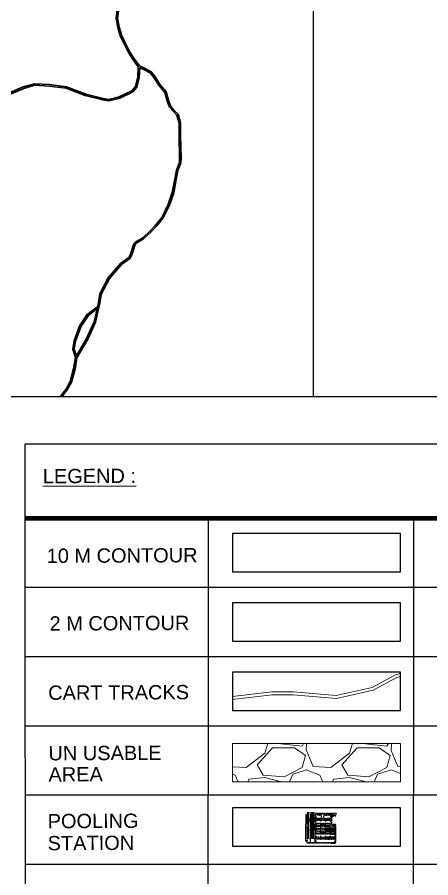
# Model space of a CAD drawing. Header units: metres. Extents: x 222800 to 230200, y 1548340 to 1564214.
# Drawn here: x 228379 to 229247, y 1549691 to 1551496 of the extents above; entities that cross this region are included whole.
import ezdxf

# ---------------------------------------------------------------- set-up
doc = ezdxf.new("R2010")
doc.units = ezdxf.units.M
for name, pattern in [('CENTER', [2, 1.25, -0.25, 0.25, -0.25]), ('HIDDEN', [0.375, 0.25, -0.125]), ('PHANTOM2', [1.25, 0.625, -0.125, 0.125, -0.125, 0.125, -0.125])]:
    doc.linetypes.add(name, pattern=pattern)
for name, color, linetype, lineweight in [('E-LAY-CNTRL', 1, 'CENTER', 0), ('E-LAY-EXIST', 8, 'HIDDEN', 0), ('STREAM', 141, 'Continuous', 0)]:
    doc.layers.add(name, color=color, linetype=linetype, lineweight=lineweight)
for name, color, linetype in [('E-LAY-DIM', 7, 'Continuous'), ('E-LAY-ROAD', 7, 'Continuous'), ('G_CART TRACK', 252, 'Continuous'), ('GRID', 7, 'Continuous'), ('TITLE BOX', 7, 'Continuous')]:
    doc.layers.add(name, color=color, linetype=linetype)
doc.styles.get("Standard").update_dxf_attribs({"font": 'arial.ttf'})

# ---------------------------------------------------------------- blocks, each defined once
blk = doc.blocks.new('TWR_CTG_p')
for p, q in [((-750, 750), (-1750, 1250)), ((1750, 1250), (750, 750)), ((-750, -750), (-1750, -1250)), ((750, -750), (1750, -1250))]:
    blk.add_line(p, q)
for points in [[(-1750, -1250), (1750, -1250), (1750, 1250), (-1750, 1250)], [(-750, -750), (750, -750), (750, 750), (-750, 750)]]:
    blk.add_lwpolyline(points, close=True)
blk = doc.blocks.new('TWR_CTH_p')
for p, q in [((-750, 750), (-1750, 1250)), ((1750, 1250), (750, 750)), ((-750, -750), (-1750, -1250)), ((750, -750), (1750, -1250))]:
    blk.add_line(p, q)
for points in [[(-1750, -1250), (1750, -1250), (1750, 1250), (-1750, 1250)], [(-750, -750), (750, -750), (750, 750), (-750, 750)]]:
    blk.add_lwpolyline(points, close=True)
blk = doc.blocks.new('TWR_CC_p')
for p, q in [((-750, 750), (-1750, 1250)), ((1750, 1250), (750, 750)), ((-750, -750), (-1750, -1250)), ((750, -750), (1750, -1250))]:
    blk.add_line(p, q)
for points in [[(-1750, -1250), (1750, -1250), (1750, 1250), (-1750, 1250)], [(-750, -750), (750, -750), (750, 750), (-750, 750)]]:
    blk.add_lwpolyline(points, close=True)
blk = doc.blocks.new('TWR_CD_p')
for p, q in [((-750, 750), (-1750, 1750)), ((-100, 100), (-750, 750)), ((750, 750), (100, 100)), ((1750, 1750), (750, 750)), ((-1750, -1750), (-750, -750)), ((-100, -100), (-750, -750)), ((100, -100), (750, -750)), ((750, -750), (1750, -1750))]:
    blk.add_line(p, q)
for points in [[(-1750, -1750), (1750, -1750), (1750, 1750), (-1750, 1750)], [(-750, -750), (750, -750), (750, 750), (-750, 750)], [(-100, -100), (100, -100), (100, 100), (-100, 100)]]:
    blk.add_lwpolyline(points, close=True)
blk = doc.blocks.new('TWR_CTI_p')
for p, q in [((-750, 750), (-1750, 1750)), ((-100, 100), (-750, 750)), ((750, 750), (100, 100)), ((1750, 1750), (750, 750)), ((-1750, -1750), (-750, -750)), ((-100, -100), (-750, -750)), ((100, -100), (750, -750)), ((750, -750), (1750, -1750))]:
    blk.add_line(p, q)
for points in [[(-1750, -1750), (1750, -1750), (1750, 1750), (-1750, 1750)], [(-750, -750), (750, -750), (750, 750), (-750, 750)], [(-100, -100), (100, -100), (100, 100), (-100, 100)]]:
    blk.add_lwpolyline(points, close=True)
blk = doc.blocks.new('TWR_CTE_p')
for p, q in [((-750, 750), (-1750, 1750)), ((1750, 1750), (750, 750)), ((-1750, -1750), (-750, -750)), ((750, -750), (1750, -1750))]:
    blk.add_line(p, q)
for points in [[(-1750, -1750), (1750, -1750), (1750, 1750), (-1750, 1750)], [(-750, -750), (750, -750), (750, 750), (-750, 750)]]:
    blk.add_lwpolyline(points, close=True)
blk = doc.blocks.new('TWR_CTK_p')
for p, q in [((-750, 750), (-1750, 1750)), ((-100, 100), (-750, 750)), ((750, 750), (100, 100)), ((1750, 1750), (750, 750)), ((-1750, -1750), (-750, -750)), ((-100, -100), (-750, -750)), ((100, -100), (750, -750)), ((750, -750), (1750, -1750))]:
    blk.add_line(p, q)
for points in [[(-1750, -1750), (1750, -1750), (1750, 1750), (-1750, 1750)], [(-750, -750), (750, -750), (750, 750), (-750, 750)], [(-100, -100), (100, -100), (100, 100), (-100, 100)]]:
    blk.add_lwpolyline(points, close=True)
blk = doc.blocks.new('TWR_CTD_p')
for p, q in [((-750, 750), (-1750, 1250)), ((1750, 1250), (750, 750)), ((-750, -750), (-1750, -1250)), ((750, -750), (1750, -1250))]:
    blk.add_line(p, q)
for points in [[(-1750, -1250), (1750, -1250), (1750, 1250), (-1750, 1250)], [(-750, -750), (750, -750), (750, 750), (-750, 750)]]:
    blk.add_lwpolyline(points, close=True)
blk = doc.blocks.new('SS')
at = {"color": 8, "lineweight": -2}
blk.add_line((1.3, 98.5, 0.2), (1.3, 95.3, 0.2), dxfattribs=at)
at = {"layer": 'E-LAY-CNTRL', "color": 8}
for p, q in [((-174.4, 6.3, -0.2), (-174.8, 95.4, -0.1)), ((-148.1, -0.9), (-148.6, 95.8)), ((-120.6, -0.7), (-121, 96.3)), ((-110.1, 91.8), (-110.5, 96.5)), ((-100.9, 91.8), (-100.5, 96.7)), ((-96.3, 91.8), (-96.7, 96.8)), ((-87.1, 91.9), (-86.7, 96.9)), ((-68.6, 92), (-69.1, 97.2)), ((-59.4, 92), (-59, 97.4)), ((-29.5, 90.2), (-29.5, 97.9)), ((-23.6, 58.9, -0.1), (-23.7, 96.8, 0.1)), ((-15.7, 90.2), (-15.7, 98.2)), ((-120.9, 63.5), (-23.6, 63.9)), ((-120.7, 29.5), (0.1, 30)), ((-20.3, 55.6, 0.1), (-3.3, 55.7, 0.1)), ((0, 52.6, -0.1), (0.2, 2.9, -0.2)), ((-71, -0.5), (-162.6, -0.9)), ((-105.2, -0.7), (-3.1, -0.2))]:
    blk.add_line(p, q, dxfattribs=at)
for points in [[(-174.7, 86.8), (-174.8, 95.4)], [(-174.7, 86.8), (-174.8, 95.4)], [(-23.7, 96.8), (-121, 96.3)]]:
    blk.add_lwpolyline(points, dxfattribs=at)
for centre, start, end in [((-20.3, 58.9, -0.1), 180.254, 270.254), ((-3.3, 52.4, -0.1), 0.254, 90.254), ((-3.1, 3.1), 270.254, 0.254)]:
    blk.add_arc(centre, 3.27, start, end, dxfattribs=at)
at = {"layer": 'E-LAY-DIM', "color": 8}
for p, q in [((-2.3, 3.3, 0), (-5.2, 6.2, 0)), ((-2.3, 6.2, 0), (-5.1, 3.3, 0))]:
    blk.add_line(p, q, dxfattribs=at)
at = {"layer": 'E-LAY-DIM', "color": 8, "elevation": 0}
blk.add_lwpolyline([(-2.3, 6.2), (-2.3, 3.3), (-5.1, 3.3), (-5.2, 6.2)], close=True, dxfattribs=at)
at = {"layer": 'E-LAY-EXIST', "color": 8, "linetype": 'PHANTOM2'}
for p, q in [((-175.4, 5.7, -0.2), (-175.8, 95.4, -0.1)), ((-173.3, 6.9, -0.2), (-173.7, 95.4, -0.1)), ((-164.6, 99.3), (-167.6, 99.3)), ((-164.6, 90.1), (-167.6, 90.1)), ((-166.6, 99.3), (-166.5, 90.1)), ((-166.5, 90.1), (-166.5, 80.9)), ((-166.1, 99.2), (-166.2, 99.4)), ((-166.1, 99.4), (-166.2, 99.2)), ((-166.1, 97.8), (-166.1, 100.8)), ((-156.9, 99.8), (-166.1, 99.7)), ((-156.9, 98.9), (-166.1, 98.9)), ((-166.1, 91.6), (-166.1, 88.6)), ((-165.7, 99.3), (-165.7, 90.1)), ((-165.7, 90.1), (-165.6, 80.9)), ((-163.5, 14.5), (-163.8, 98.9)), ((-161.2, 14.5), (-161.5, 98.9)), ((-158.8, 14.5), (-159.2, 98.9)), ((-155.4, 99.3), (-158.4, 99.3)), ((-156.9, 97.8), (-156.9, 100.8)), ((-149.2, 2.4, -0.2), (-149.6, 95.8, -0.1)), ((-147.1, 2.4, -0.2), (-147.5, 95.9, -0.1)), ((-143.9, 99.4), (-146.9, 99.4)), ((-145.4, 97.9), (-145.4, 100.9)), ((-136.2, 99.9), (-145.4, 99.8)), ((-136.2, 99), (-145.4, 99)), ((-142.7, 14.6), (-143.1, 99)), ((-140.4, 14.6), (-140.8, 99)), ((-138.1, 14.6), (-138.5, 99)), ((-134.7, 99.4), (-137.7, 99.4)), ((-136.2, 97.9), (-136.2, 100.9)), ((-127, 99.9), (-136.2, 99.9)), ((-127, 99), (-136.2, 99)), ((-133.5, 14.6), (-133.9, 99)), ((-131.2, 14.6), (-131.6, 99)), ((-128.9, 14.6), (-129.3, 99)), ((-125.5, 99.5), (-128.5, 99.5)), ((-127, 98), (-127, 101)), ((-53.3, 92), (-56.3, 92)), ((-54.8, 90.5), (-54.8, 93.5)), ((-45.6, 92.5), (-54.8, 92.4)), ((-45.6, 91.6), (-54.8, 91.6)), ((-44.1, 92.1), (-47.1, 92)), ((-45.6, 90.6), (-45.6, 93.6)), ((-41, 90.6), (-41, 93.6)), ((-31.8, 92.5), (-41, 92.5)), ((-31.8, 91.7), (-41, 91.6)), ((-30.3, 92.1), (-33.3, 92.1)), ((-31.8, 90.6), (-31.8, 93.6)), ((-164.6, 80.9), (-167.6, 80.9)), ((-164.5, 71.7), (-167.5, 71.6)), ((-164.5, 62.4), (-167.5, 62.4)), ((-166.5, 80.9), (-166.4, 71.6)), ((-166.4, 71.6), (-166.4, 62.4)), ((-166.1, 82.4), (-166, 79.4)), ((-166, 71.6), (-166.1, 71.7)), ((-166, 71.7), (-166.1, 71.6)), ((-166, 70.2), (-166, 73.1)), ((-156.8, 72.1), (-166, 72.1)), ((-156.8, 71.3), (-166, 71.2)), ((-166, 63.9), (-166, 60.9)), ((-165.6, 80.9), (-165.6, 71.6)), ((-115.8, 78.8), (-165.6, 78.6)), ((-115.8, 76.5), (-165.6, 76.3)), ((-115.8, 74.2), (-165.6, 74)), ((-165.6, 71.6), (-165.5, 62.4)), ((-155.3, 71.7), (-158.3, 71.7)), ((-156.8, 70.2), (-156.8, 73.2)), ((-143.8, 71.7), (-146.8, 71.7)), ((-145.3, 70.2), (-145.3, 73.2)), ((-136.1, 72.2), (-145.3, 72.2)), ((-136.1, 71.3), (-145.3, 71.3)), ((-115.7, 58), (-142.9, 57.9)), ((-134.6, 71.8), (-137.6, 71.8)), ((-136.1, 70.3), (-136.1, 73.3)), ((-126.8, 72.3), (-136.1, 72.2)), ((-126.8, 71.4), (-136.1, 71.3)), ((-125.4, 81), (-128.4, 81)), ((-125.3, 71.8), (-128.3, 71.8)), ((-125.3, 60.3), (-128.3, 60.3)), ((-127.3, 81), (-127.3, 71.8)), ((-127.2, 60.3), (-127.2, 51.1)), ((-126.9, 82.5), (-126.9, 79.5)), ((-126.8, 70.3), (-126.9, 73.3)), ((-126.8, 61.8), (-126.8, 58.8)), ((-126.5, 81), (-126.4, 71.8)), ((-126.4, 60.3), (-126.3, 51.1)), ((-32.8, 79.1), (-59.6, 79)), ((-32.8, 76.8), (-59.6, 76.7)), ((-32.8, 74.5), (-59.6, 74.4)), ((-32.8, 58.4), (-59.5, 58.3)), ((-49.4, 81.4), (-52.4, 81.4)), ((-50.8, 79.9), (-50.9, 82.9)), ((-41.6, 81.8), (-50.9, 81.8)), ((-41.6, 81), (-50.9, 80.9)), ((-40.1, 81.4), (-43.1, 81.4)), ((-41.6, 79.9), (-41.6, 82.9)), ((-32.4, 81.9), (-41.6, 81.8)), ((-32.4, 81), (-41.6, 81)), ((-30.9, 81.5), (-33.9, 81.4)), ((-30.9, 72.2), (-33.9, 72.2)), ((-30.8, 60.7), (-33.8, 60.7)), ((-32.8, 72.2), (-32.9, 81.5)), ((-32.8, 60.7), (-32.7, 51.5)), ((-32.4, 80), (-32.4, 83)), ((-32.4, 70.7), (-32.4, 73.7)), ((-32.3, 62.2), (-32.3, 59.2)), ((-32, 72.2), (-32, 81.5)), ((-31.9, 60.7), (-31.9, 51.5)), ((-164.4, 50.9), (-167.4, 50.9)), ((-164.4, 41.7), (-167.4, 41.7)), ((-164.3, 32.5), (-167.3, 32.5)), ((-166.4, 50.9), (-166.3, 41.7)), ((-166.3, 41.7), (-166.3, 32.5)), ((-166.3, 32.5), (-166.2, 23.3)), ((-165.9, 52.4), (-165.9, 49.4)), ((-165.9, 40.2), (-165.9, 43.2)), ((-156.7, 42.2), (-165.9, 42.1)), ((-165.8, 41.6), (-165.9, 41.8)), ((-165.8, 41.8), (-165.9, 41.6)), ((-156.7, 41.3), (-165.9, 41.3)), ((-165.8, 34), (-165.8, 31)), ((-165.5, 50.9), (-165.4, 41.7)), ((-165.4, 41.7), (-165.4, 32.5)), ((-165.4, 32.5), (-165.4, 23.3)), ((-155.2, 41.7), (-158.2, 41.7)), ((-156.7, 40.2), (-156.7, 43.2)), ((-143.6, 41.8), (-146.6, 41.8)), ((-145.1, 40.3), (-145.2, 43.3)), ((-135.9, 42.3), (-145.1, 42.2)), ((-135.9, 41.4), (-145.1, 41.4)), ((-115.7, 55.7), (-140.6, 55.6)), ((-115.7, 53.4), (-138.3, 53.3)), ((-134.4, 41.8), (-137.4, 41.8)), ((-135.9, 40.3), (-135.9, 43.3)), ((-126.7, 42.3), (-135.9, 42.3)), ((-126.7, 41.4), (-135.9, 41.4)), ((-115.7, 48.8), (-133.7, 48.8)), ((-115.6, 46.5), (-131.3, 46.5)), ((-115.6, 44.2), (-129, 44.2)), ((-125.3, 51.1), (-128.3, 51.1)), ((-125.2, 41.9), (-128.2, 41.9)), ((-127.2, 51.1), (-127.1, 41.9)), ((-126.8, 52.6), (-126.7, 49.6)), ((-126.7, 40.4), (-126.7, 43.4)), ((-126.3, 51.1), (-126.3, 41.9)), ((-32.7, 56.1), (-59.5, 56)), ((-32.7, 53.8), (-59.5, 53.7)), ((-175.4, 5.7, 0.2), (-162.9, -2, 0.2)), ((-162.6, -0.9), (-174.4, 6.3)), ((-173.3, 6.9, 0.1), (-162.3, 0.2, 0.1)), ((-164.3, 23.3), (-167.3, 23.3)), ((-164.3, 14.1), (-167.3, 14)), ((-163.6, 9.4), (-166.8, 5.8)), ((-166.8, 9.3), (-163.6, 5.8)), ((-166.2, 23.3), (-166.2, 14)), ((-165.8, 24.8), (-165.8, 21.8)), ((-165.8, 12.6), (-165.8, 15.5)), ((-156.5, 14.5), (-165.8, 14.5)), ((-165.7, 14), (-165.8, 14.1)), ((-165.7, 14.1), (-165.8, 14)), ((-156.5, 13.7), (-165.8, 13.6)), ((-165.4, 23.3), (-165.3, 14)), ((-162.3, 0.2, 0.1), (-151.4, 0.2, 0.1)), ((-155, 14.1), (-158, 14.1)), ((-156.5, 12.6), (-156.5, 15.6)), ((-143.5, 14.1), (-146.5, 14.1)), ((-145, 12.6), (-145, 15.6)), ((-135.8, 14.6), (-145, 14.6)), ((-135.8, 13.7), (-145, 13.7)), ((-144.9, 0.2, 0.1), (-123.9, 0.3, 0)), ((-134.3, 14.2), (-137.3, 14.2)), ((-135.8, 12.7), (-135.8, 15.7)), ((-126.6, 14.7), (-135.8, 14.6)), ((-126.6, 13.8), (-135.8, 13.7)), ((-125.1, 14.2), (-128.1, 14.2)), ((-126.6, 12.7), (-126.6, 15.7)), ((-162.9, -2, 0.2), (-117.7, -1.8, 0.1))]:
    blk.add_line(p, q, dxfattribs=at)
at = {"layer": 'E-LAY-EXIST', "color": 8}
for p, q in [((-122.1, 96.3, 0), (-122.1, 94.7, 0)), ((-121.7, 2.5, -0.2), (-122.1, 94.7, -0.2)), ((-119.8, 66.8, 0), (-119.9, 93.7, -0.2)), ((-25.9, 95.2, 0.5), (-118.9, 94.8, 0)), ((-12.1, 98.4, 0), (-117.9, 97.9, 0)), ((-114.2, 87.2), (-117.1, 84.3)), ((-114.2, 84.3), (-117.1, 87.2)), ((-108.6, 91.8), (-111.6, 91.8)), ((-110.1, 90.3), (-110.1, 93.3)), ((-100.9, 92.2), (-110.1, 92.2)), ((-100.9, 91.4), (-110.1, 91.3)), ((-99.4, 91.8), (-102.4, 91.8)), ((-100.9, 90.3), (-100.9, 93.3)), ((-94.8, 91.8), (-97.8, 91.8)), ((-96.3, 90.3), (-96.3, 93.3)), ((-87.1, 92.3), (-96.3, 92.3)), ((-87.1, 91.4), (-96.3, 91.4)), ((-85.6, 91.9), (-88.6, 91.9)), ((-87.1, 90.4), (-87.1, 93.4)), ((-67.1, 92), (-70.1, 91.9)), ((-68.6, 90.5), (-68.6, 93.4)), ((-59.4, 92.4), (-68.6, 92.4)), ((-59.4, 91.6), (-68.6, 91.5)), ((-57.9, 92), (-60.9, 92)), ((-59.4, 90.5), (-59.4, 93.5)), ((-39.5, 92.1), (-42.5, 92.1)), ((-24.7, 67.1, -0.1), (-24.8, 94.1, 0)), ((-22.5, 58.9, 0), (-22.6, 94.1, 0)), ((-11.8, 95.2, 0.5), (-21.6, 95.2, 0.5)), ((-12.1, 98.4, 0), (1.3, 98.5, 0)), ((1.3, 95.3, -0.1), (-12.1, 95.2, -0.2)), ((-119.7, 32.8, 0), (-119.8, 60.2, 0)), ((-117.7, 64.6, 0.1), (-26.9, 65, -0.2)), ((-117.6, 62.4, 0), (-26.8, 62.8, -0.1)), ((-113.9, 81.1), (-116.9, 81.1)), ((-113.8, 71.9), (-116.8, 71.9)), ((-113.8, 60.4), (-116.8, 60.3)), ((-115.8, 71.9), (-115.8, 81.1)), ((-115.7, 60.3), (-115.7, 51.1)), ((-115.4, 79.6), (-115.4, 82.6)), ((-106.2, 81.6), (-115.4, 81.5)), ((-106.1, 80.7), (-115.4, 80.7)), ((-115.3, 70.4), (-115.3, 73.4)), ((-115.3, 61.8), (-115.3, 58.9)), ((-114.9, 71.9), (-114.9, 81.1)), ((-88.1, 78.9), (-114.9, 78.8)), ((-88.1, 76.6), (-114.9, 76.5)), ((-88.1, 74.3), (-114.9, 74.2)), ((-114.8, 60.4), (-114.8, 51.1)), ((-88, 58.2), (-114.8, 58)), ((-104.7, 81.1), (-107.6, 81.1)), ((-106.1, 79.6), (-106.2, 82.6)), ((-96.9, 81.6), (-106.2, 81.6)), ((-96.9, 80.7), (-106.1, 80.7)), ((-95.4, 81.2), (-98.4, 81.2)), ((-96.9, 79.7), (-96.9, 82.7)), ((-87.7, 81.6), (-96.9, 81.6)), ((-87.7, 80.8), (-96.9, 80.7)), ((-86.2, 81.2), (-89.2, 81.2)), ((-86.2, 72), (-89.2, 72)), ((-86.1, 60.5), (-89.1, 60.5)), ((-88.1, 72), (-88.2, 81.2)), ((-88.1, 60.5), (-88, 51.3)), ((-87.7, 79.7), (-87.7, 82.7)), ((-78.5, 81.7), (-87.7, 81.6)), ((-78.5, 80.8), (-87.7, 80.8)), ((-87.7, 70.5), (-87.7, 73.5)), ((-87.6, 62), (-87.6, 59)), ((-78.4, 60.9), (-87.6, 60.9)), ((-78.4, 60.1), (-87.6, 60)), ((-87.2, 72), (-87.3, 81.2)), ((-60.5, 79), (-87.3, 78.9)), ((-60.5, 76.7), (-87.3, 76.6)), ((-60.5, 74.4), (-87.3, 74.3)), ((-87.2, 60.5), (-87.2, 51.3)), ((-60.4, 58.3), (-87.2, 58.2)), ((-77, 81.3), (-80, 81.2)), ((-76.9, 60.5), (-79.9, 60.5)), ((-78.5, 82.7), (-78.5, 79.8)), ((-78.4, 62), (-78.4, 59)), ((-67.8, 81.3), (-70.8, 81.3)), ((-67.7, 60.6), (-70.7, 60.5)), ((-69.3, 79.8), (-69.3, 82.8)), ((-60.1, 81.8), (-69.3, 81.7)), ((-60.1, 80.9), (-69.3, 80.9)), ((-69.2, 62.1), (-69.2, 59.1)), ((-60, 61), (-69.2, 61)), ((-60, 60.2), (-69.2, 60.1)), ((-58.6, 81.3), (-61.6, 81.3)), ((-58.5, 72.1), (-61.5, 72.1)), ((-58.5, 60.6), (-61.5, 60.6)), ((-60.5, 72.1), (-60.5, 81.3)), ((-60.4, 60.6), (-60.4, 51.4)), ((-60.1, 79.8), (-60.1, 82.8)), ((-60, 70.6), (-60, 73.6)), ((-60, 62.1), (-60, 59.1)), ((-59.6, 72.1), (-59.6, 81.3)), ((-59.5, 60.6), (-59.5, 51.4)), ((-26.8, 84.9, 0), (-29.7, 82, 0)), ((-26.8, 82, 0), (-29.7, 84.8, 0)), ((-24.6, 58.9, -0.1), (-24.7, 60.7, -0.1)), ((-116.1, 38.9), (-118.9, 36)), ((-116, 36), (-118.9, 38.9)), ((-117.6, 28.4, 0), (-26.7, 28.8, -0.2)), ((-117.5, 30.6, 0), (-26.7, 31, -0.2)), ((-113.7, 51.1), (-116.7, 51.1)), ((-113.7, 41.9), (-116.7, 41.9)), ((-113.7, 32.7), (-116.6, 32.7)), ((-115.7, 51.1), (-115.6, 41.9)), ((-115.6, 41.9), (-115.6, 32.7)), ((-115.2, 52.6), (-115.2, 49.6)), ((-115.2, 43.4), (-115.2, 40.4)), ((-115.2, 34.2), (-115.1, 31.2)), ((-88, 55.9), (-114.8, 55.7)), ((-88, 53.6), (-114.8, 53.4)), ((-114.8, 51.1), (-114.8, 41.9)), ((-88, 49), (-114.8, 48.8)), ((-88, 46.6), (-114.8, 46.5)), ((-88, 44.3), (-114.8, 44.2)), ((-114.8, 41.9), (-114.7, 32.7)), ((-88, 39.7), (-114.8, 39.6)), ((-88, 37.4), (-114.7, 37.3)), ((-87.9, 35.1), (-114.7, 35)), ((-86.1, 51.3), (-89.1, 51.3)), ((-86, 42), (-89, 42)), ((-86, 32.8), (-89, 32.8)), ((-88, 51.3), (-88, 42)), ((-88, 42), (-87.9, 32.8)), ((-87.6, 52.8), (-87.6, 49.8)), ((-87.6, 43.5), (-87.5, 40.5)), ((-87.5, 34.3), (-87.5, 31.3)), ((-78.3, 33.3), (-87.5, 33.3)), ((-78.3, 32.4), (-87.5, 32.4)), ((-60.4, 56), (-87.2, 55.9)), ((-60.4, 53.7), (-87.2, 53.6)), ((-87.2, 51.3), (-87.1, 42)), ((-60.4, 49.1), (-87.1, 49)), ((-60.4, 46.8), (-87.1, 46.7)), ((-60.3, 44.5), (-87.1, 44.3)), ((-87.1, 42), (-87.1, 32.8)), ((-60.3, 39.9), (-87.1, 39.7)), ((-60.3, 37.6), (-87.1, 37.4)), ((-60.3, 35.3), (-87.1, 35.1)), ((-76.8, 32.9), (-79.8, 32.9)), ((-78.3, 34.4), (-78.3, 31.4)), ((-67.6, 32.9), (-70.6, 32.9)), ((-69.1, 34.4), (-69.1, 31.4)), ((-59.9, 33.4), (-69.1, 33.3)), ((-59.9, 32.5), (-69.1, 32.5)), ((-58.4, 51.4), (-61.4, 51.4)), ((-58.4, 42.2), (-61.4, 42.2)), ((-58.4, 33), (-61.4, 32.9)), ((-60.4, 51.4), (-60.3, 42.2)), ((-60.3, 42.2), (-60.3, 32.9)), ((-59.9, 52.9), (-59.9, 49.9)), ((-59.9, 43.7), (-59.9, 40.7)), ((-59.9, 34.4), (-59.9, 31.5)), ((-59.5, 51.4), (-59.5, 42.2)), ((-59.5, 42.2), (-59.4, 33)), ((-4.6, 34.7), (-4.6, 31.7)), ((-119.5, 2.5, -0.2), (-119.6, 26.5, 0)), ((-117.4, 0.4, 0), (-26.6, 0.8)), ((-113.9, 2.8), (-116.8, 5.7)), ((-113.9, 5.7), (-116.7, 2.8)), ((-113.6, 21.2), (-116.6, 21.2)), ((-113.6, 12), (-116.6, 12)), ((-115.5, 21.2), (-115.5, 12)), ((-115.1, 22.7), (-115.1, 19.7)), ((-115.1, 13.5), (-115.1, 10.5)), ((-105.8, 12.4), (-115.1, 12.4)), ((-105.8, 11.6), (-115.1, 11.5)), ((-114.7, 21.2), (-114.6, 12)), ((-87.9, 19), (-114.7, 18.9)), ((-87.9, 16.7), (-114.6, 16.6)), ((-87.9, 14.4), (-114.6, 14.3)), ((-104.3, 12), (-107.3, 12)), ((-105.9, 13.5), (-105.8, 10.5)), ((-96.6, 12.5), (-105.8, 12.4)), ((-96.6, 11.6), (-105.8, 11.6)), ((-95.1, 12.1), (-98.1, 12)), ((-96.6, 13.5), (-96.6, 10.6)), ((-87.4, 12.5), (-96.6, 12.5)), ((-87.4, 11.7), (-96.6, 11.6)), ((-86, 21.3), (-89, 21.3)), ((-85.9, 12.1), (-88.9, 12.1)), ((-87.9, 21.3), (-87.8, 12.1)), ((-87.5, 22.8), (-87.4, 19.8)), ((-87.4, 13.6), (-87.4, 10.6)), ((-78.2, 12.6), (-87.4, 12.5)), ((-78.2, 11.7), (-87.4, 11.7)), ((-87, 21.3), (-87, 12.1)), ((-60.2, 19.1), (-87, 19)), ((-60.2, 16.8), (-87, 16.7)), ((-60.2, 14.5), (-87, 14.4)), ((-76.7, 12.1), (-79.7, 12.1)), ((-78.2, 13.6), (-78.2, 10.6)), ((-69, 12.6), (-78.2, 12.6)), ((-69, 11.7), (-78.2, 11.7)), ((-67.5, 12.2), (-70.5, 12.2)), ((-69, 13.7), (-69, 10.7)), ((-59.8, 12.6), (-69, 12.6)), ((-59.8, 11.8), (-69, 11.7)), ((-58.3, 21.4), (-61.3, 21.4)), ((-58.3, 12.2), (-61.3, 12.2)), ((-60.2, 21.4), (-60.2, 12.2)), ((-59.8, 22.9), (-59.8, 19.9)), ((-59.8, 13.7), (-59.8, 10.7)), ((-59.4, 21.4), (-59.3, 12.2)), ((-117.7, -1.8, 0.1), (-26.6, -1.4))]:
    blk.add_line(p, q, dxfattribs=at)
for points in [[(-114.2, 87.2), (-114.2, 84.3), (-117.1, 84.3), (-117.1, 87.2)], [(-84.8, 89), (-84.7, 83.8), (-86.7, 83.8), (-86.8, 89)], [(-70.2, 89), (-70.2, 83.9), (-72.2, 83.9), (-72.2, 89)], [(-29.4, 90.2), (-29.5, 90.2), (-29.5, 90.1), (-29.4, 90.1)], [(-1.6, 61.5), (-1.7, 61.5), (-1.7, 61.4), (-1.6, 61.4)], [(-116.1, 38.9), (-116, 36), (-118.9, 36), (-118.9, 38.9)], [(-113.9, 5.7), (-113.9, 2.8), (-116.7, 2.8), (-116.8, 5.7)]]:
    blk.add_lwpolyline(points, close=True, dxfattribs=at)
at = {"layer": 'E-LAY-EXIST', "color": 8, "linetype": 'PHANTOM2'}
for points in [[(-2.4, 90.8), (-2.4, 89.7), (-15.1, 89.6), (-15.1, 90.7)], [(-0.5, 91.5), (-3.1, 91.5), (-3.1, 88.9), (-0.5, 88.9)], [(-1.2, 90.8), (-2.4, 90.8), (-2.4, 89.7), (-1.2, 89.7)], [(-1.8, 90.3), (-1.9, 90.3), (-1.9, 90.2), (-1.8, 90.2)], [(-2.3, 62.1), (-2.3, 60.9), (-14.9, 60.9), (-14.9, 62)], [(-0.4, 62.7), (-3, 62.7), (-3, 60.1), (-0.4, 60.1)], [(-1.1, 62), (-2.3, 62), (-2.3, 60.9), (-1.1, 60.9)], [(-163.6, 9.4), (-163.6, 5.8), (-166.8, 5.8), (-166.8, 9.3)]]:
    blk.add_lwpolyline(points, close=True, dxfattribs=at)
for points in [[(-3.8, 90.2), (0.2, 90.2)], [(-3.1, 88.9), (-0.5, 91.5)], [(-0.5, 88.9), (-3.1, 91.5)], [(-3.7, 61.4), (0.3, 61.4)], [(-3, 60.1), (-0.4, 62.7)], [(-0.4, 60.1), (-3, 62.7)]]:
    blk.add_lwpolyline(points, dxfattribs=at)
at = {"layer": 'E-LAY-EXIST', "color": 8}
for points, elevation in [([(-26.8, 84.9), (-26.8, 82), (-29.7, 82), (-29.7, 84.8)], 0), ([(-15.5, 61.5), (-15.6, 61.5), (-15.6, 61.4), (-15.5, 61.4)], -0.2)]:
    blk.add_lwpolyline(points, close=True, dxfattribs=dict(at, elevation=elevation))
at = {"layer": 'E-LAY-EXIST', "color": 8, "linetype": 'PHANTOM2', "elevation": -0.2}
for points in [[(-17.5, 61.4), (-13.5, 61.4)], [(-16.8, 60.1), (-14.2, 62.7)], [(-14.2, 60.1), (-16.8, 62.7)]]:
    blk.add_lwpolyline(points, dxfattribs=at)
for points in [[(-14.2, 62.7), (-16.8, 62.7), (-16.8, 60.1), (-14.2, 60.1)], [(-14.9, 62), (-16.1, 62), (-16.1, 60.8), (-14.9, 60.9)]]:
    blk.add_lwpolyline(points, close=True, dxfattribs=at)
at = {"layer": 'E-LAY-EXIST', "color": 8}
for centre, radius, start, end in [((-118.9, 93.7, 0), 1.08, 90.254, 180.254), ((-117.9, 99, 0), 1.08, 180.254, 270.254), ((-25.9, 94.1, 0), 1.08, 0.254, 90.254), ((-21.6, 94.1, 0), 1.08, 90.254, 180.254), ((-117.6, 66.8, 0), 2.19, 180.254, 270.254), ((-117.6, 60.2, 0), 2.19, 90.254, 180.254), ((-26.9, 67.2, -0.2), 2.19, 270.254, 0.254), ((-26.8, 60.6, -0.2), 2.19, 0.254, 90.254), ((-20.3, 58.9, -0.1), 4.35, 180.254, 270.254), ((-117.5, 32.8, 0), 2.19, 180.254, 270.254), ((-117.4, 2.6, -0.2), 4.35, 180.254, 270.254), ((-117.5, 26.3, 0), 2.19, 90.254, 180.254), ((-117.4, 2.6, -0.2), 2.19, 180.254, 270.254)]:
    blk.add_arc(centre, radius, start, end, dxfattribs=at)
at = {"layer": 'E-LAY-EXIST', "color": 8, "linetype": 'PHANTOM2'}
for centre, start, end in [((-151.4, 2.4, -0.2), 270.254, 0.254), ((-144.9, 2.4, -0.2), 180.254, 270.254)]:
    blk.add_arc(centre, 2.19, start, end, dxfattribs=at)
at = {"layer": 'E-LAY-ROAD', "color": 8, "ltscale": 2500}
for p, q in [((-32.7, 49.2), (-59.5, 49.1)), ((-32.7, 46.9), (-59.5, 46.8)), ((-32.7, 44.6), (-59.5, 44.5)), ((-32.7, 40), (-59.5, 39.9)), ((-32.7, 37.7), (-59.4, 37.6)), ((-32.7, 35.4), (-59.4, 35.3)), ((-30.8, 51.5), (-33.8, 51.5)), ((-30.8, 42.3), (-33.7, 42.3)), ((-30.7, 33.1), (-33.7, 33.1)), ((-32.7, 51.5), (-32.7, 42.3)), ((-32.7, 42.3), (-32.6, 33.1)), ((-32.3, 53), (-32.3, 50)), ((-32.3, 43.8), (-32.2, 40.8)), ((-32.2, 34.6), (-32.2, 31.6)), ((-31.9, 51.5), (-31.8, 42.3)), ((-5.1, 49.3), (-31.8, 49.2)), ((-5.1, 47), (-31.8, 46.9)), ((-5, 44.7), (-31.8, 44.6)), ((-31.8, 42.3), (-31.8, 33.1)), ((-5, 40.1), (-31.8, 40)), ((-5, 37.8), (-31.8, 37.7)), ((-5, 35.5), (-31.8, 35.4)), ((-26.7, 31, -0.2), (-3.2, 31.1, -0.2)), ((-26.7, 28.8, -0.2), (-3.2, 29, -0.2)), ((-3.3, 56.8, -0.1), (-20.3, 56.7, -0.1)), ((-3.3, 54.6, -0.1), (-20.3, 54.5, -0.1)), ((-3.1, 51.6), (-6.1, 51.6)), ((-3.1, 42.4), (-6.1, 42.4)), ((-3.1, 33.2), (-6.1, 33.2)), ((-5.1, 51.6), (-5, 42.4)), ((-5, 42.4), (-5, 33.2)), ((-4.6, 53.1), (-4.6, 50.1)), ((-4.6, 43.9), (-4.6, 40.9)), ((-4.2, 51.6), (-4.2, 42.4)), ((-4.2, 42.4), (-4.1, 33.2)), ((-1, 33.3, -0.2), (-1.1, 52.4, -0.1)), ((-50.6, 12.7), (-59.8, 12.6)), ((-50.5, 11.8), (-59.8, 11.8)), ((-32.6, 19.2), (-59.4, 19.1)), ((-32.6, 16.9), (-59.4, 16.8)), ((-32.6, 14.6), (-59.3, 14.5)), ((-49.1, 12.3), (-52, 12.2)), ((-50.6, 13.8), (-50.5, 10.8)), ((-41.3, 12.7), (-50.6, 12.7)), ((-41.3, 11.9), (-50.5, 11.8)), ((-39.8, 12.3), (-42.8, 12.3)), ((-41.3, 13.8), (-41.3, 10.8)), ((-32.1, 12.8), (-41.3, 12.7)), ((-32.1, 11.9), (-41.3, 11.9)), ((-30.7, 21.6), (-33.7, 21.5)), ((-30.6, 12.3), (-33.6, 12.3)), ((-32.6, 21.6), (-32.5, 12.3)), ((-32.2, 23), (-32.2, 20.1)), ((-32.1, 13.8), (-32.1, 10.8)), ((-22.9, 12.8), (-32.1, 12.8)), ((-22.9, 11.9), (-32.1, 11.9)), ((-31.7, 21.6), (-31.7, 12.3)), ((-4.9, 19.4), (-31.7, 19.2)), ((-4.9, 17.1), (-31.7, 16.9)), ((-4.9, 14.8), (-31.7, 14.6)), ((-26.6, 0.8), (-3.1, 0.9)), ((-21.4, 12.4), (-24.4, 12.4)), ((-22.9, 13.9), (-22.9, 10.9)), ((-13.7, 12.8), (-22.9, 12.8)), ((-13.7, 12.8), (-22.9, 12.8)), ((-13.7, 12), (-22.9, 11.9)), ((-13.7, 12), (-22.9, 11.9)), ((-12.2, 12.4), (-15.2, 12.4)), ((-13.7, 13.9), (-13.7, 10.9)), ((-4.5, 12.9), (-13.7, 12.8)), ((-4.5, 12), (-13.7, 12)), ((-3, 21.7), (-6, 21.7)), ((-3, 12.5), (-6, 12.5)), ((-4.9, 21.7), (-4.9, 12.5)), ((-4.5, 23.2), (-4.5, 20.2)), ((-4.5, 14), (-4.5, 11)), ((-4.1, 21.7), (-4, 12.5)), ((-0.9, 3, -0.3), (-1, 26.8, -0.2)), ((-26.6, -1.4), (-3.1, -1.3))]:
    blk.add_line(p, q, dxfattribs=at)
at = {"layer": 'E-LAY-ROAD', "color": 8}
blk.add_line((1.3, 2.9, -0.1), (1, 52.6, 0), dxfattribs=at)
at = {"layer": 'E-LAY-ROAD', "color": 8, "ltscale": 2500}
for points in [[(-31.5, 90.1), (-27.4, 90.1)], [(-30.8, 88.8), (-28.2, 91.4)], [(-28.2, 88.8), (-30.8, 91.4)], [(-29.5, 88.1), (-29.5, 92.1)], [(-17.7, 90.2), (-13.6, 90.2)], [(-16.9, 88.9), (-14.3, 91.5)], [(-14.3, 88.9), (-16.9, 91.5)], [(-15.6, 88.1), (-15.6, 92.2)]]:
    blk.add_lwpolyline(points, dxfattribs=at)
for points in [[(-28.2, 91.4), (-30.8, 91.4), (-30.8, 88.8), (-28.2, 88.8)], [(-28.9, 90.7), (-30, 90.7), (-30, 89.5), (-28.9, 89.5)], [(-16.2, 90.7), (-16.2, 89.6), (-28.9, 89.5), (-28.9, 90.7)], [(-14.3, 91.5), (-16.9, 91.5), (-16.9, 88.9), (-14.3, 88.9)], [(-15.1, 90.7), (-16.2, 90.7), (-16.2, 89.6), (-15.1, 89.6)], [(-15.6, 90.2), (-15.7, 90.2), (-15.7, 90.1), (-15.6, 90.1)]]:
    blk.add_lwpolyline(points, close=True, dxfattribs=at)
at = {"layer": 'E-LAY-ROAD', "color": 8}
for centre, radius, start, end in [((-20.3, 58.9, -0.1), 2.19, 180.254, 270.254), ((-3.3, 52.4, -0.1), 4.35, 0.254, 90.254), ((-3.3, 52.4, -0.1), 2.19, 0.254, 90.254), ((-3.2, 33.3, -0.2), 2.19, 270.254, 0.254), ((-3.2, 26.8, -0.2), 2.19, 0.254, 90.254), ((-123.9, 2.5, -0.2), 2.19, 270.254, 0.254), ((-3.1, 3.1), 2.19, 270.254, 0.254), ((-3.1, 3.1), 4.35, 270.254, 0.254)]:
    blk.add_arc(centre, radius, start, end, dxfattribs=at)
at = {"layer": 'E-LAY-EXIST', "color": 8, "linetype": 'PHANTOM2'}
for name, p, xscale, yscale, zscale, rotation in [('TWR_CD_p', (-166.1, 99.3), -0.0005759999753015984, 0.0005759999621659517, 0.000576, 270.2539845485064), ('TWR_CTH_p', (-166.1, 90.1), -0.0005759999317107883, 0.0005759999621659517, 0.000576, 0.253986015247829), ('TWR_CC_p', (-156.9, 99.3), -0.0005759999753015984, 0.0005759999621659517, 0.000576, 270.2539845485064), ('TWR_CTG_p', (-145.4, 99.4), -0.0005759999753015984, 0.0005759999621659517, 0.000576, 270.2539845485064), ('TWR_CTH_p', (-136.2, 99.4), -0.0005759999753015984, 0.0005759999621659517, 0.000576, 270.2539845485064), ('TWR_CTG_p', (-127, 99.5), -0.0005759999753015984, 0.0005759999621659517, 0.000576, 270.2539845485064), ('TWR_CTE_p', (-54.8, 92), 0.0005759999317107883, 0.0005759999317107883, 0.0005759999317107883, 180.2539860152478), ('TWR_CTE_p', (-45.6, 92.1), 0.0005759999317107883, 0.0005759999317107883, 0.0005759999317107883, 180.2539860152478), ('TWR_CTE_p', (-41, 92.1), 0.0005759999317107883, 0.0005759999317107883, 0.0005759999317107883, 180.2539860152478), ('TWR_CTE_p', (-31.8, 92.1), 0.0005759999317107883, 0.0005759999317107883, 0.0005759999317107883, 180.2539860152478), ('TWR_CTH_p', (-166.1, 80.9), -0.0005759999317107883, 0.0005759999621659517, 0.000576, 0.253986015247829), ('TWR_CD_p', (-166, 71.6), -0.0005759999753015984, 0.0005759999621659517, 0.000576, 270.2539845485064), ('TWR_CTH_p', (-166, 62.4), -0.0005759999317107883, 0.0005759999621659517, 0.000576, 0.253986015247829), ('TWR_CC_p', (-156.8, 71.7), -0.0005759999753015984, 0.0005759999621659517, 0.000576, 270.2539845485064), ('TWR_CTG_p', (-145.3, 71.7), -0.0005759999753015984, 0.0005759999621659517, 0.000576, 270.2539845485064), ('TWR_CTH_p', (-136.1, 71.8), -0.0005759999753015984, 0.0005759999621659517, 0.000576, 270.2539845485064), ('TWR_CTH_p', (-126.9, 81), -0.0005759999317107883, 0.0005759999621659517, 0.000576, 0.253986015247829), ('TWR_CTH_p', (-126.8, 60.3), -0.0005759999317107883, 0.0005759999621659517, 0.000576, 0.253986015247829), ('TWR_CTG_p', (-126.8, 71.8), -0.0005759999753015984, 0.0005759999621659517, 0.000576, 270.2539845485064), ('TWR_CTD_p', (-50.9, 81.4), 0.0005759999753015984, 0.0005759999753015984, 0.0005759999753015984, 90.25398454850634), ('TWR_CTE_p', (-41.6, 81.4), 0.0005759999317107883, 0.0005759999317107883, 0.0005759999317107883, 180.2539860152478), ('TWR_CTE_p', (-32.4, 81.5), 0.0005759999317107883, 0.0005759999317107883, 0.0005759999317107883, 180.2539860152478), ('TWR_CC_p', (-32.4, 72.2), 0.0005759999317107883, 0.0005759999317107883, 0.0005759999317107883, 180.2539860152478), ('TWR_CTI_p', (-32.3, 60.7), -0.0005759999317107883, 0.0005759999621659517, 0.000576, 0.253986015247829), ('TWR_CTH_p', (-165.9, 50.9), -0.0005759999317107883, 0.0005759999621659517, 0.000576, 0.253986015247829), ('TWR_CD_p', (-165.9, 41.7), -0.0005759999753015984, 0.0005759999621659517, 0.000576, 270.2539845485064), ('TWR_CTH_p', (-165.8, 32.5), -0.0005759999317107883, 0.0005759999621659517, 0.000576, 0.253986015247829), ('TWR_CC_p', (-156.7, 41.7), -0.0005759999753015984, 0.0005759999621659517, 0.000576, 270.2539845485064), ('TWR_CTG_p', (-145.1, 41.8), -0.0005759999753015984, 0.0005759999621659517, 0.000576, 270.2539845485064), ('TWR_CTH_p', (-135.9, 41.8), -0.0005759999753015984, 0.0005759999621659517, 0.000576, 270.2539845485064), ('TWR_CTH_p', (-126.8, 51.1), -0.0005759999317107883, 0.0005759999621659517, 0.000576, 0.253986015247829), ('TWR_CTG_p', (-126.7, 41.9), -0.0005759999753015984, 0.0005759999621659517, 0.000576, 270.2539845485064), ('TWR_CTH_p', (-165.8, 23.3), -0.0005759999317107883, 0.0005759999621659517, 0.000576, 0.253986015247829), ('TWR_CD_p', (-165.8, 14), -0.0005759999753015984, 0.0005759999621659517, 0.000576, 270.2539845485064), ('TWR_CC_p', (-156.5, 14.1), -0.0005759999753015984, 0.0005759999621659517, 0.000576, 270.2539845485064), ('TWR_CTG_p', (-145, 14.1), -0.0005759999753015984, 0.0005759999621659517, 0.000576, 270.2539845485064), ('TWR_CTH_p', (-135.8, 14.2), -0.0005759999753015984, 0.0005759999621659517, 0.000576, 270.2539845485064), ('TWR_CTG_p', (-126.6, 14.2), -0.0005759999753015984, 0.0005759999621659517, 0.000576, 270.2539845485064)]:
    blk.add_blockref(name, p, dxfattribs=dict(at, xscale=xscale, yscale=yscale, zscale=zscale, rotation=rotation))
at = {"layer": 'E-LAY-EXIST', "color": 8}
for name, p, xscale, yscale, zscale, rotation in [('TWR_CTE_p', (-110.1, 91.8), 0.0005759999317107883, 0.0005759999317107883, 0.0005759999317107883, 180.2539860152478), ('TWR_CTE_p', (-100.9, 91.8), 0.0005759999317107883, 0.0005759999317107883, 0.0005759999317107883, 180.2539860152478), ('TWR_CTE_p', (-96.3, 91.8), 0.0005759999317107883, 0.0005759999317107883, 0.0005759999317107883, 180.2539860152478), ('TWR_CTE_p', (-87.1, 91.9), 0.0005759999317107883, 0.0005759999317107883, 0.0005759999317107883, 180.2539860152478), ('TWR_CTE_p', (-68.6, 92), 0.0005759999317107883, 0.0005759999317107883, 0.0005759999317107883, 180.2539860152478), ('TWR_CTE_p', (-59.4, 92), 0.0005759999317107883, 0.0005759999317107883, 0.0005759999317107883, 180.2539860152478), ('TWR_CTE_p', (-115.4, 81.1), 0.0005759999317107883, 0.0005759999317107883, 0.0005759999317107883, 180.2539860152478), ('TWR_CTE_p', (-115.3, 71.9), 0.0005759999317107883, 0.0005759999317107883, 0.0005759999317107883, 180.2539860152478), ('TWR_CTK_p', (-115.3, 60.4), -0.0005759999317107883, 0.0005759999621659517, 0.000576, 0.253986015247829), ('TWR_CTD_p', (-106.2, 81.1), 0.0005759999753015984, 0.0005759999753015984, 0.0005759999753015984, 90.25398454850634), ('TWR_CTD_p', (-96.9, 81.2), 0.0005759999753015984, 0.0005759999753015984, 0.0005759999753015984, 90.25398454850634), ('TWR_CTE_p', (-87.7, 81.2), 0.0005759999317107883, 0.0005759999317107883, 0.0005759999317107883, 180.2539860152478), ('TWR_CTE_p', (-87.7, 72), 0.0005759999317107883, 0.0005759999317107883, 0.0005759999317107883, 180.2539860152478), ('TWR_CTK_p', (-87.6, 60.5), -0.0005759999317107883, 0.0005759999621659517, 0.000576, 0.253986015247829), ('TWR_CTD_p', (-78.5, 81.3), -0.0005759999754306121, 0.0005759999621659517, 0.000576, 90.25398744348959), ('TWR_CTD_p', (-78.4, 60.5), -0.0005759999754306121, 0.0005759999621659517, 0.000576, 90.25398744348959), ('TWR_CTE_p', (-69.3, 81.3), 0.0005759999317107883, 0.0005759999317107883, 0.0005759999317107883, 180.2539860152478), ('TWR_CTD_p', (-69.2, 60.6), -0.0005759999754306121, 0.0005759999621659517, 0.000576, 90.25398744348959), ('TWR_CTE_p', (-60.1, 81.3), 0.0005759999317107883, 0.0005759999317107883, 0.0005759999317107883, 180.2539860152478), ('TWR_CC_p', (-60, 72.1), 0.0005759999317107883, 0.0005759999317107883, 0.0005759999317107883, 180.2539860152478), ('TWR_CTI_p', (-60, 60.6), -0.0005759999317107883, 0.0005759999621659517, 0.000576, 0.253986015247829), ('TWR_CTH_p', (-115.2, 51.1), -0.0005759999317107883, 0.0005759999621659517, 0.000576, 0.253986015247829), ('TWR_CTG_p', (-115.2, 41.9), -0.0005759999317107883, 0.0005759999621659517, 0.000576, 0.253986015247829), ('TWR_CTG_p', (-115.2, 32.7), -0.0005759999317107883, 0.0005759999621659517, 0.000576, 0.253986015247829), ('TWR_CTH_p', (-87.6, 51.3), -0.0005759999317107883, 0.0005759999621659517, 0.000576, 0.253986015247829), ('TWR_CTG_p', (-87.5, 42), -0.0005759999317107883, 0.0005759999621659517, 0.000576, 0.253986015247829), ('TWR_CTG_p', (-87.5, 32.8), -0.0005759999317107883, 0.0005759999621659517, 0.000576, 0.253986015247829), ('TWR_CTD_p', (-78.3, 32.9), -0.0005759999754306121, 0.0005759999621659517, 0.000576, 90.25398744348959), ('TWR_CTD_p', (-69.1, 32.9), -0.0005759999754306121, 0.0005759999621659517, 0.000576, 90.25398744348959), ('TWR_CTH_p', (-59.9, 51.4), -0.0005759999317107883, 0.0005759999621659517, 0.000576, 0.253986015247829), ('TWR_CTG_p', (-59.9, 42.2), -0.0005759999317107883, 0.0005759999621659517, 0.000576, 0.253986015247829), ('TWR_CTG_p', (-59.9, 32.9), -0.0005759999317107883, 0.0005759999621659517, 0.000576, 0.253986015247829), ('TWR_CTE_p', (-115.1, 21.2), -0.0005759999317107883, 0.0005759999621659517, 0.000576, 0.253986015247829), ('TWR_CTE_p', (-115.1, 12), -0.0005759999317107883, 0.0005759999621659517, 0.000576, 0.253986015247829), ('TWR_CTD_p', (-105.8, 12), -0.0005759999754306121, 0.0005759999621659517, 0.000576, 90.25398744348959), ('TWR_CTD_p', (-96.6, 12.1), -0.0005759999754306121, 0.0005759999621659517, 0.000576, 90.25398744348959), ('TWR_CTE_p', (-87.5, 21.3), -0.0005759999317107883, 0.0005759999621659517, 0.000576, 0.253986015247829), ('TWR_CTE_p', (-87.4, 12.1), -0.0005759999317107883, 0.0005759999621659517, 0.000576, 0.253986015247829), ('TWR_CTD_p', (-78.2, 12.1), -0.0005759999754306121, 0.0005759999621659517, 0.000576, 90.25398744348959), ('TWR_CTD_p', (-69, 12.2), -0.0005759999754306121, 0.0005759999621659517, 0.000576, 90.25398744348959), ('TWR_CC_p', (-59.8, 21.4), -0.0005759999317107883, 0.0005759999621659517, 0.000576, 0.253986015247829), ('TWR_CTE_p', (-59.8, 12.2), -0.0005759999317107883, 0.0005759999621659517, 0.000576, 0.253986015247829)]:
    blk.add_blockref(name, p, dxfattribs=dict(at, xscale=xscale, yscale=yscale, zscale=zscale, rotation=rotation))
at = {"layer": 'E-LAY-ROAD', "color": 8, "ltscale": 2500, "yscale": 0.0005759999621659517, "zscale": 0.000576}
for name, p, xscale, rotation in [('TWR_CTH_p', (-32.3, 51.5), -0.0005759999317107883, 0.253986015247829), ('TWR_CTG_p', (-32.3, 42.3), -0.0005759999317107883, 0.253986015247829), ('TWR_CTG_p', (-32.2, 33.1), -0.0005759999317107883, 0.253986015247829), ('TWR_CTH_p', (-4.6, 51.6), -0.0005759999317107883, 0.253986015247829), ('TWR_CTG_p', (-4.6, 42.4), -0.0005759999317107883, 0.253986015247829), ('TWR_CTG_p', (-4.6, 33.2), -0.0005759999317107883, 0.253986015247829), ('TWR_CTD_p', (-50.5, 12.3), -0.0005759999754306121, 90.25398744348959), ('TWR_CTD_p', (-41.3, 12.3), -0.0005759999754306121, 90.25398744348959), ('TWR_CC_p', (-32.2, 21.6), -0.0005759999317107883, 0.253986015247829), ('TWR_CTE_p', (-32.1, 12.3), -0.0005759999317107883, 0.253986015247829), ('TWR_CTD_p', (-22.9, 12.4), -0.0005759999754306121, 90.25398744348959), ('TWR_CTD_p', (-13.7, 12.4), -0.0005759999754306121, 90.25398744348959), ('TWR_CC_p', (-4.5, 21.7), -0.0005759999317107883, 0.253986015247829), ('TWR_CTE_p', (-4.5, 12.5), -0.0005759999317107883, 0.253986015247829)]:
    blk.add_blockref(name, p, dxfattribs=dict(at, xscale=xscale, rotation=rotation))

msp = doc.modelspace()

# ---------------------------------------------------------------- hatches: boundary and pattern name
at = {"layer": 'STREAM', "true_color": 0xab5959}
h = msp.add_hatch(dxfattribs=at)
h.set_pattern_fill('GRAVEL', color=25, scale=7)
h.set_pattern_definition([(228.0127875, (-71.984, -5512.184), (-1422.40000011, -1600.1999999), [23.9205, -2368.133855]), (184.969741, (-87.986, -5529.964), (2133.599999156, 177.80001013), [41.04833, -4063.783423]), (132.5104471, (-128.88, -5533.52), (1778.00000075, -1955.79999932), [28.943706, -2865.430596]), (267.273689, (-198.222, -5577.97), (177.800000372, 3555.99999998), [37.380316, -3700.65062]), (292.8336542, (-200, -5615.308), (-889.000000074, 2133.59999997), [36.65436, -3628.786542]), (357.273689, (-185.776, -5649.09), (-3555.99999998, 177.800000372), [37.380316, -3700.65062]), (37.69424047, (-148.438, -5650.868), (-2311.399999898, -1778.000000133), [49.433556, -4893.918072]), (72.25532837, (-109.322, -5620.642), (1244.600000335, 3911.599999894), [46.670366, -4620.367962]), (121.4295656, (-95.098, -5576.192), (-1422.4000002, 2311.399999876), [37.50691, -3713.188199]), (175.2363583, (-114.656, -5544.188), (1955.79999997, -177.80000031), [42.81993, -2098.175586]), (222.3974378, (-157.328, -5540.6323), (-2133.599999932, -1955.800000074), [55.375454, -5482.174076]), (138.8140748, (-22.2, -5579.748), (-1244.59999993, 1066.80000009), [18.900318, -1871.139608]), (171.4692344, (-36.424, -5567.302), (2311.40000006, -355.599999597), [35.957739, -3559.82473]), (225, (-71.98, -5561.97), (-2e-14, -177.8), [25.144654, -226.302518]), (203.1985905, (-84.43, -5540.632), (889.00000002, 355.59999994), [13.540892, -1340.543566]), (291.8014095, (-96.876, -5545.966), (-177.80000004, 533.4), [19.149593, -938.33271]), (30.9637565, (-89.764, -5563.746), (533.4, 355.6), [31.102376, -1005.64087]), (161.565051, (-63.094, -5547.744), (355.6, -177.8), [22.4901, -539.762868]), (16.3895403, (-200, -5545.966), (1778, 533.4), [31.50616, -3119.117867]), (70.3461759, (-169.774, -5537.076), (-711.200000065, -1955.79999998), [26.431926, -2616.755097]), (293.1985905, (-63.094, -5512.184), (-355.59999994, 889.00000002), [27.081607, -1327.002851]), (343.6104597, (-52.426, -5537.076), (-1778.00000004, 533.399999876), [31.50616, -3119.117867]), (339.4439548, (-200, -5656.202), (-889, 355.6), [30.382464, -1488.741402]), (294.7751406, (-171.552, -5666.87), (-889.00000106, 1955.79999952), [25.457048, -2520.251537]), (66.8014095, (-61.316, -5689.984), (355.59999994, 889.00000002), [27.081607, -1327.002851]), (17.35402464, (-50.648, -5665.092), (-2311.399999954, -711.20000015), [29.804792, -2950.666319]), (69.4439548, (-148.438, -5689.984), (-355.6, -889), [15.191232, -1503.932634]), (101.3099325, (-71.984, -5689.984), (-177.8, 711.2), [9.066022, -897.539648]), (165.9637565, (-73.76, -5681.094), (533.4, -177.8), [36.65436, -696.433821]), (186.00900596, (-109.322, -5672.204), (1777.99999999, 177.800000093), [33.96869, -3362.89554]), (303.6900675, (-89.764, -5579.75), (-177.8, 355.6), [25.642672, -615.424345]), (353.1572266, (-75.54, -5601.084), (3022.60000002, -355.599999842), [44.768973, -4432.120635]), (60.9453959, (-31.09, -5606.418), (-711.20000002, -1244.59999999), [18.305577, -1812.257462]), (90, (-22.2, -5590.42), (-177.8, 177.8), [10.668, -167.132]), (120.2564372, (-112.878, -5666.87), (711.19999991, -1244.60000005), [24.700687, -2445.375854]), (48.0127875, (-125.324, -5645.534), (1422.40000012, 1600.1999999), [47.841002, -2344.213354]), (0, (-93.32, -5609.97), (177.8, 177.8), [46.228, -131.572]), (325.3048465, (-47.092, -5609.974), (1778.00000067, -1244.59999904), [28.11267, -2783.15217]), (254.0546041, (-23.978, -5625.976), (-177.8, -711.2), [25.888036, -1268.515503]), (207.64597536, (-31.09, -5650.868), (-3378.200000124, -1777.999999764), [42.150157, -4172.87251]), (175.42607874, (-68.428, -5670.426), (-2311.4, 177.8), [44.592062, -4414.609252])])
h.paths.add_polyline_path([(228830.24882, 1549972.96183), (228830.24882, 1549892.37031), (229183.13458, 1549892.37031), (229183.13458, 1549972.96183)])

# ---------------------------------------------------------------- linework, layer by layer
at = {"color": 7}
for points in [[(228830.34346, 1550413.09847), (228830.34346, 1550332.50694), (229183.22921, 1550332.50694), (229183.22921, 1550413.09847), (228830.34346, 1550413.09847)], [(228830.33324, 1550267.89847), (228830.33324, 1550187.30694), (229183.219, 1550187.30694), (229183.219, 1550267.89847), (228830.33324, 1550267.89847)], [(228830.34346, 1550122.29254), (228830.34346, 1550041.70102), (229183.22921, 1550041.70102), (229183.22921, 1550122.29254), (228830.34346, 1550122.29254)]]:
    msp.add_lwpolyline(points, close=True, dxfattribs=at)
at = {"layer": 'G_CART TRACK', "lineweight": 30}
for points in [[(228664.09111, 1551741.4897), (228663.70165, 1551739.40159), (228653.61925, 1551679.87857), (228629.72188, 1551623.53859), (228603.8652, 1551561.90241), (228593.0191, 1551523.52455), (228589.4187, 1551494.08301), (228592.38717, 1551475.06743), (228598.11046, 1551456.84907), (228611.80096, 1551428.96727), (228621.08364, 1551412.86879), (228635.19146, 1551393.93821)], [(228590.06933, 1551524.11807), (228586.39021, 1551494.03278), (228589.45773, 1551474.38269), (228595.31686, 1551455.73194), (228609.15213, 1551427.55529), (228618.5728, 1551411.21749), (228632.7069, 1551392.25166), (228631.92072, 1551369.23033), (228626.82678, 1551350.40007), (228619.23537, 1551341.66144), (228592.81262, 1551328.80511), (228571.14498, 1551323.52102), (228558.93188, 1551325.78635), (228522.37883, 1551334.50738), (228481.79018, 1551349.85109), (228446.24632, 1551354.53087), (228414.58575, 1551356.23655), (228391.40118, 1551349.61851), (228337.92717, 1551327.03169)], [(228635.6473, 1551390.45514), (228634.90714, 1551368.78153), (228629.54294, 1551348.95224), (228621.09855, 1551339.23173), (228593.83592, 1551325.96674), (228571.23058, 1551320.45397), (228558.30981, 1551322.85057), (228521.49675, 1551331.63363), (228481.05423, 1551346.9221), (228445.96941, 1551351.54143), (228414.92607, 1551353.21387), (228392.40025, 1551346.78387), (228338.87414, 1551324.17504)], [(228468.72571, 1550700), (228481.88729, 1550717.40374), (228489.81582, 1550731.66192), (228497.01662, 1550759.23937), (228500.97861, 1550782.19771), (228495.33651, 1550799.51095), (228497.82231, 1550817.54135), (228509.43485, 1550848.22167), (228524.97962, 1550871.77609), (228542.59675, 1550886.01215), (228547.00006, 1550888.79059), (228548.89642, 1550897.0794), (228552.16103, 1550915.88053), (228569.56689, 1550949.62193), (228595.48906, 1550979.40502), (228612.58821, 1550992.15373), (228616.35151, 1550998.6646), (228623.58995, 1551020.59061), (228626.53746, 1551024.08756), (228641.9101, 1551033.40063), (228658.34758, 1551048.37398), (228668.83599, 1551059.49751), (228682.57061, 1551076.75143), (228695.28446, 1551102.93336), (228704.11631, 1551128.36626), (228709.86573, 1551160.04906), (228713.05426, 1551175.44614), (228719.06927, 1551191.1229), (228719.53541, 1551200.29607), (228718.47636, 1551246.58636), (228718.6293, 1551273.86467), (228713.42421, 1551290.81576), (228705.93011, 1551298.62846), (228698.53367, 1551307.22101), (228694.04905, 1551318.24988), (228688.57987, 1551337.95399), (228675.64921, 1551353.35255), (228665.3758, 1551369.28868), (228657.77876, 1551379.23427), (228644.34988, 1551386.60017), (228635.6473, 1551390.45514)], [(228549.64831, 1550886.91431), (228551.83859, 1550896.48783), (228555.0381, 1550914.91402), (228572.06724, 1550947.92516), (228597.54049, 1550977.19247), (228614.8765, 1550990.11777), (228619.10345, 1550997.43078), (228626.25713, 1551019.10008), (228628.51358, 1551021.77715), (228643.7144, 1551030.98613), (228660.4521, 1551046.23295), (228671.10489, 1551057.53082), (228685.12436, 1551075.14257), (228698.0604, 1551101.78207), (228707.02658, 1551127.6018), (228712.81091, 1551159.47697), (228715.94249, 1551174.59907), (228722.04117, 1551190.49391), (228722.53715, 1551200.2542), (228721.47655, 1551246.61227), (228721.63182, 1551274.30667), (228716.08277, 1551292.37794), (228708.15105, 1551300.64686), (228701.12772, 1551308.80597), (228696.89339, 1551319.2193), (228691.29631, 1551339.38421), (228678.06822, 1551355.13696), (228667.83245, 1551371.01471), (228659.77772, 1551381.55948), (228645.68116, 1551389.29162), (228635.19146, 1551393.93821)], [(228472.48699, 1550700), (228484.40697, 1550715.76195), (228492.62246, 1550730.53619), (228499.95135, 1550758.60418), (228503.95126, 1550781.78225), (228526.95234, 1550820.64611), (228543.25427, 1550856.441), (228549.79211, 1550887.54389)], [(228502.51999, 1550782.30899), (228525.62055, 1550821.34094), (228541.82046, 1550856.91181), (228548.32419, 1550887.85245)]]:
    msp.add_lwpolyline(points, dxfattribs=at)
msp.add_lwpolyline([(228546.12719, 1550884.69252), (228540.38664, 1550857.38262), (228524.28876, 1550822.03577), (228502.91846, 1550785.92737), (228498.40262, 1550799.7846), (228500.74795, 1550816.79612), (228512.12249, 1550846.84768), (228527.22716, 1550869.73522), (228544.34594, 1550883.56857)], close=True, dxfattribs=at)
at = {"layer": 'G_CART TRACK', "lineweight": 15}
for points in [[(229183.22921, 1550119.63316), (229172.8526, 1550116.9635), (229123.83399, 1550090.28508), (229048.17702, 1550073.33157), (228958.15582, 1550081.11514), (228913.04132, 1550081.01449), (228830.34346, 1550070.99083)], [(229183.22921, 1550113.43776), (229175.0677, 1550111.338), (229125.96498, 1550084.6138), (229048.58408, 1550067.27399), (228957.9036, 1550075.11457), (228913.41029, 1550075.0153), (228830.34346, 1550064.94692)]]:
    msp.add_lwpolyline(points, dxfattribs=at)
at = {"layer": 'GRID', "color": 254, "linetype": 'Continuous'}
msp.add_line((229000, 1554700), (229000, 1550700), dxfattribs=at)
at = {"layer": 'GRID', "linetype": 'Continuous'}
for points in [[(223000, 1550700), (223000, 1563700), (230000, 1563700), (230000, 1550700)], [(223000, 1550700), (223000, 1563700), (230000, 1563700), (230000, 1550700)], [(228395.63718, 1549283.24642), (230001.25258, 1549283.24642), (230000, 1550600.40443), (228394.3846, 1550600.40443)]]:
    msp.add_lwpolyline(points, close=True, dxfattribs=at)
at = {"layer": 'STREAM', "color": 25, "true_color": 0xab5959}
msp.add_lwpolyline([(228830.24882, 1549972.96183), (228830.24882, 1549892.37031), (229183.13458, 1549892.37031), (229183.13458, 1549972.96183), (228830.24882, 1549972.96183)], close=True, dxfattribs=at)
at = {"layer": 'TITLE BOX', "color": 0}
for p, q in [((230001.25258, 1550444.84642), (228395.63718, 1550444.84642)), ((230001.25258, 1550299.64642), (228395.63718, 1550299.64642)), ((230001.25258, 1550154.44642), (228395.63718, 1550154.44642)), ((230001.25258, 1550009.24642), (228395.63718, 1550009.24642)), ((230001.25258, 1549864.04642), (228395.63718, 1549864.04642)), ((230001.25258, 1549718.84642), (228395.63718, 1549718.84642))]:
    msp.add_line(p, q, dxfattribs=at)
at = {"layer": 'TITLE BOX', "color": 0, "const_width": 9.68}
msp.add_lwpolyline([(228395.63718, 1550444.84642), (230001.25258, 1550444.84642)], dxfattribs=at)
at = {"layer": 'TITLE BOX', "color": 0}
for points in [[(228779.57639, 1550444.84642), (228778.46298, 1549283.24642)], [(229210.01906, 1550444.84642), (229209.40354, 1549283.24642)]]:
    msp.add_lwpolyline(points, dxfattribs=at)
msp.add_lwpolyline([(228830.24882, 1549837.9961), (228830.24882, 1549757.40457), (229183.13458, 1549757.40457), (229183.13458, 1549837.9961), (228830.24882, 1549837.9961)], close=True, dxfattribs=at)

# ---------------------------------------------------------------- block references
at = {"layer": 'G_CART TRACK', "xscale": 0.3599999999999999, "yscale": 0.6300000000000001, "zscale": 0.3599999999999999, "rotation": 359.3365379947485}
msp.add_blockref('SS', (229046.80307, 1549764.25876), dxfattribs=at)

# ---------------------------------------------------------------- texts
at = {"layer": 'TITLE BOX', "color": 0}
for s, p in [('%%ULEGEND :', (228432.35471, 1550518.31594)), ('10 M CONTOUR', (228440.5077, 1550351.36156)), ('2 M CONTOUR', (228446.58488, 1550209.43261)), ('CART TRACKS', (228443.69888, 1550064.15017)), ('UN USABLE', (228444.23855, 1549937.25712)), ('AREA', (228444.23855, 1549892.85329)), ('POOLING ', (228442.54826, 1549794.84282)), ('STATION  ', (228442.54826, 1549748.69928))]:
    msp.add_text(s, height=30, rotation=0.27117029, dxfattribs=at).set_placement(p)

doc.saveas('drawing.dxf')
